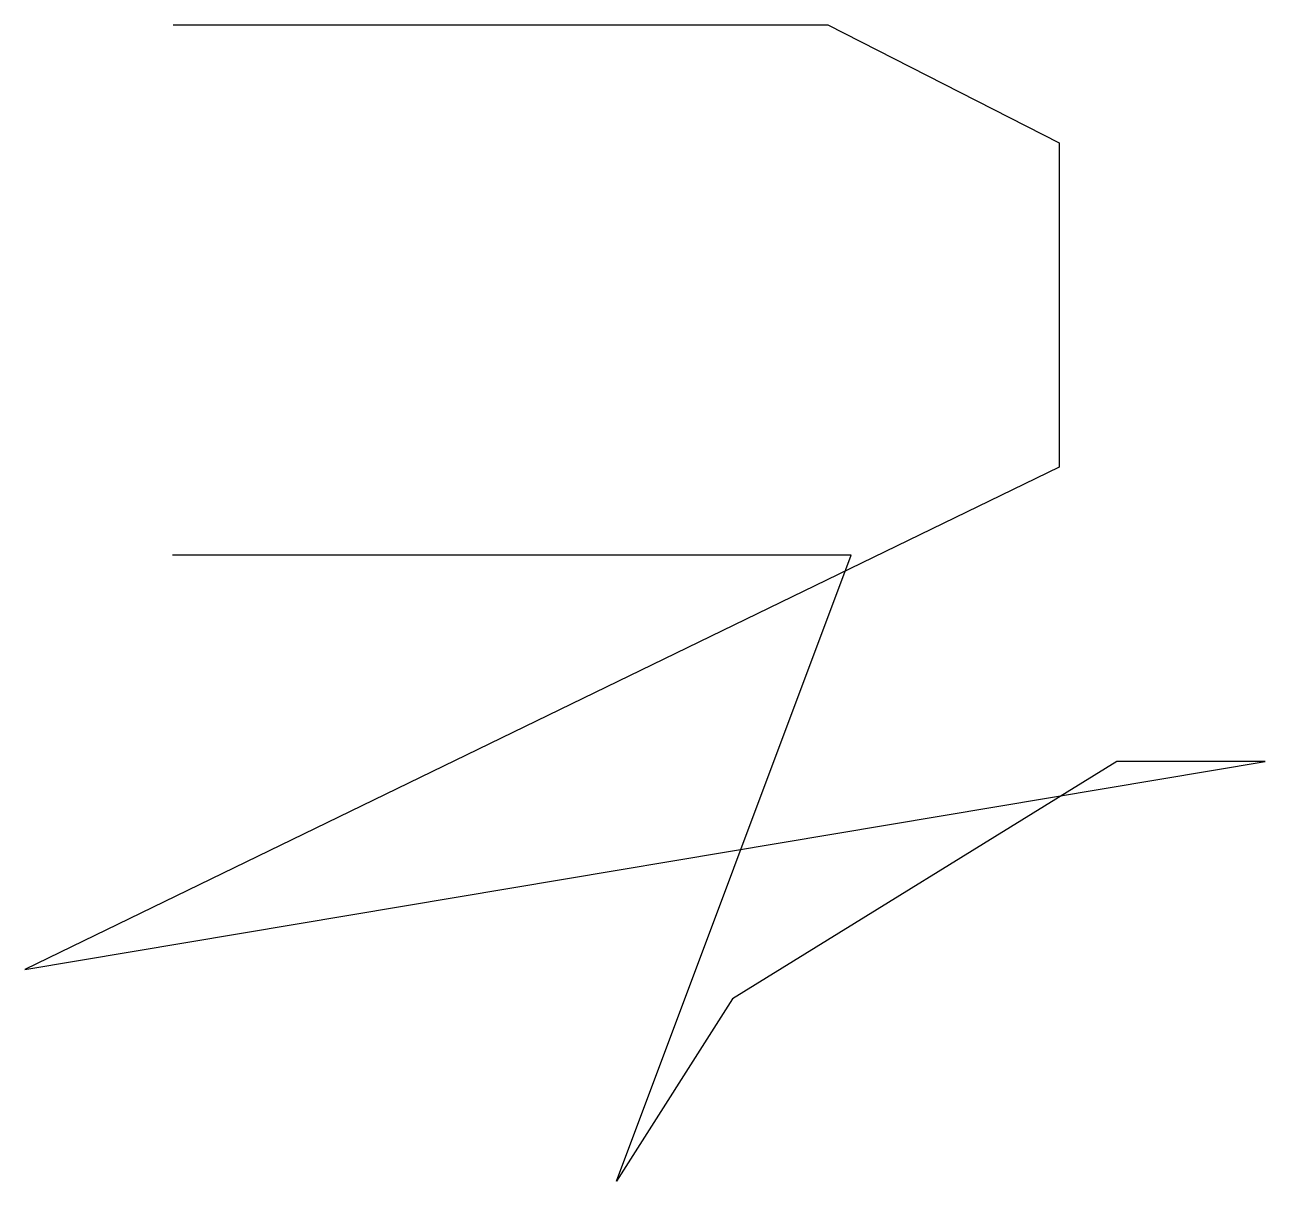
# Model space of a CAD drawing. Header units: metres. Extents: x -0.5 to 0.55, y 0.02 to 1.
import ezdxf

# ---------------------------------------------------------------- set-up
doc = ezdxf.new("R2010")
doc.units = ezdxf.units.M

msp = doc.modelspace()

# ---------------------------------------------------------------- linework, layer by layer
at = {"layer": 'MCD_Layer_0'}
for p, q in [((-0.375202, 0.999191), (0.179399, 0.999191)), ((0.179399, 0.999191), (0.375202, 0.899122)), ((0.375202, 0.899122), (0.375202, 0.624386)), ((0.375202, 0.624386), (-0.500951, 0.19898)), ((0.19898, 0.549789), (-0.375969, 0.549789)), ((0.00032, 0.019531), (0.19898, 0.549789)), ((-0.500951, 0.19898), (0.549789, 0.375202)), ((0.424248, 0.375202), (0.09857, 0.174059)), ((0.549789, 0.375202), (0.424248, 0.375202)), ((0.09857, 0.174059), (0.00032, 0.019531))]:
    msp.add_line(p, q, dxfattribs=at)

doc.saveas('drawing.dxf')
